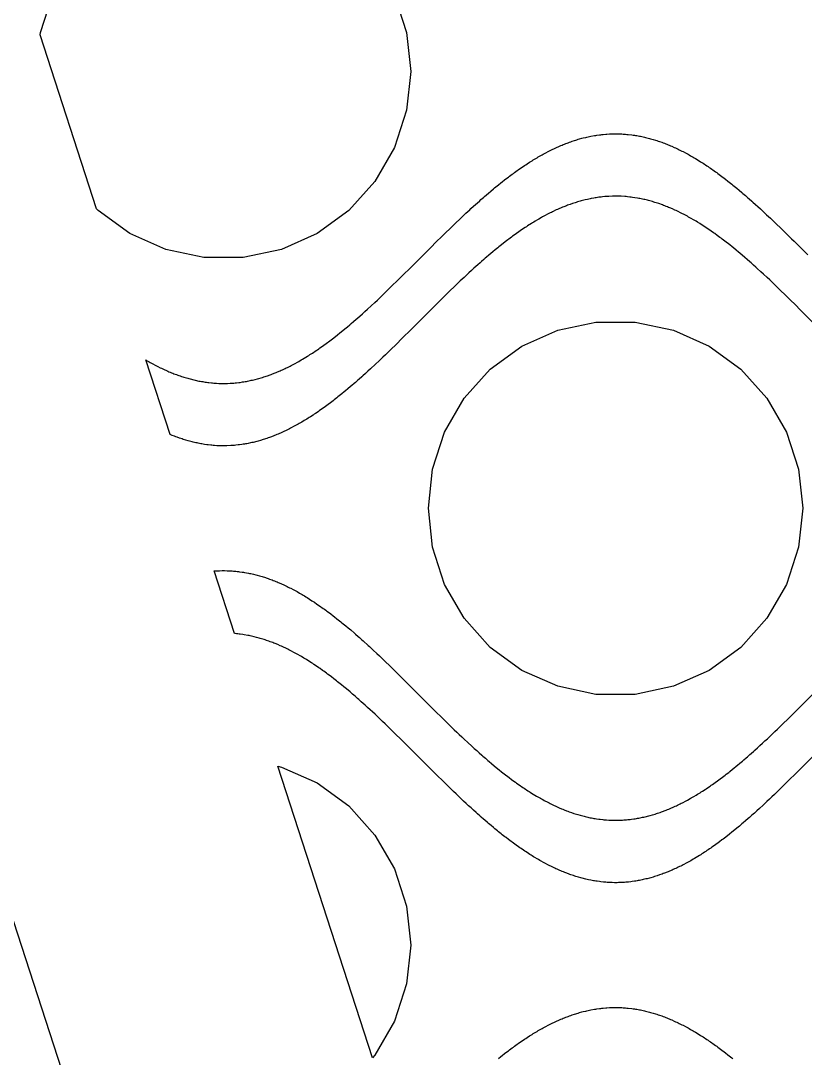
# Model space of a CAD drawing. Header units: metres. Extents: x 20 to 1108, y 20 to 485.
# Drawn here: x 540.09 to 571.53, y 322.62 to 364.18 of the extents above; entities that cross this region are included whole.
import ezdxf

# ---------------------------------------------------------------- set-up
doc = ezdxf.new("R2010")
doc.units = ezdxf.units.M

msp = doc.modelspace()

# ---------------------------------------------------------------- linework, layer by layer
for p, q in [((488.926, 484.652), (563.926, 253.826)), ((540.882, 363.711), (541.367, 365.202)), ((555.07, 365.202), (555.554, 363.711)), ((540.872, 363.613), (540.882, 363.711)), ((555.554, 363.711), (555.718, 362.152)), ((543.133, 356.652), (540.872, 363.613)), ((555.718, 362.152), (555.554, 360.594)), ((555.554, 360.594), (555.07, 359.102)), ((562.732, 359.511), (562.782, 359.523)), ((562.782, 359.523), (562.832, 359.533)), ((562.832, 359.533), (562.882, 359.543)), ((562.882, 359.543), (562.932, 359.555)), ((562.932, 359.555), (563.082, 359.581)), ((563.082, 359.581), (563.132, 359.589)), ((563.132, 359.589), (563.182, 359.598)), ((563.182, 359.598), (563.282, 359.611)), ((563.282, 359.611), (563.332, 359.617)), ((563.332, 359.617), (563.382, 359.622)), ((563.382, 359.622), (563.432, 359.628)), ((563.432, 359.628), (563.532, 359.638)), ((563.532, 359.638), (563.583, 359.641)), ((563.583, 359.641), (563.682, 359.647)), ((563.682, 359.647), (563.782, 359.651)), ((563.782, 359.651), (563.882, 359.652)), ((563.882, 359.652), (563.982, 359.652)), ((563.982, 359.652), (564.082, 359.651)), ((564.082, 359.651), (564.182, 359.647)), ((564.182, 359.647), (564.232, 359.644)), ((564.232, 359.644), (564.282, 359.64)), ((564.282, 359.64), (564.332, 359.637)), ((564.332, 359.637), (564.382, 359.631)), ((564.382, 359.631), (564.432, 359.627)), ((564.432, 359.627), (564.582, 359.61)), ((564.582, 359.61), (564.632, 359.603)), ((564.632, 359.603), (564.682, 359.596)), ((564.682, 359.596), (564.732, 359.587)), ((564.732, 359.587), (564.782, 359.579)), ((564.782, 359.579), (564.832, 359.57)), ((564.832, 359.57), (564.882, 359.562)), ((564.882, 359.562), (564.932, 359.552)), ((564.932, 359.552), (565.082, 359.52)), ((565.082, 359.52), (565.132, 359.508)), ((561.532, 359.091), (561.582, 359.112)), ((561.582, 359.112), (561.632, 359.136)), ((561.632, 359.136), (561.732, 359.179)), ((561.732, 359.179), (561.782, 359.199)), ((561.782, 359.199), (561.832, 359.221)), ((561.832, 359.221), (561.882, 359.24)), ((561.882, 359.24), (561.932, 359.261)), ((561.932, 359.261), (561.982, 359.279)), ((561.982, 359.279), (562.032, 359.297)), ((562.032, 359.297), (562.082, 359.317)), ((562.082, 359.317), (562.132, 359.334)), ((562.132, 359.334), (562.182, 359.352)), ((562.182, 359.352), (562.282, 359.385)), ((562.282, 359.385), (562.332, 359.401)), ((562.332, 359.401), (562.382, 359.415)), ((562.382, 359.415), (562.432, 359.431)), ((562.432, 359.431), (562.482, 359.445)), ((562.482, 359.445), (562.582, 359.473)), ((562.582, 359.473), (562.632, 359.486)), ((562.632, 359.486), (562.732, 359.511)), ((565.132, 359.508), (565.282, 359.47)), ((565.282, 359.47), (565.332, 359.456)), ((565.332, 359.456), (565.382, 359.443)), ((565.382, 359.443), (565.432, 359.428)), ((565.432, 359.428), (565.532, 359.397)), ((565.532, 359.397), (565.582, 359.38)), ((565.582, 359.38), (565.632, 359.364)), ((565.632, 359.364), (565.682, 359.348)), ((565.682, 359.348), (565.782, 359.313)), ((565.782, 359.313), (565.832, 359.293)), ((565.832, 359.293), (565.882, 359.275)), ((565.882, 359.275), (566.032, 359.216)), ((566.032, 359.216), (566.082, 359.194)), ((566.082, 359.194), (566.132, 359.174)), ((566.132, 359.174), (566.182, 359.152)), ((566.182, 359.152), (566.282, 359.108)), ((566.282, 359.108), (566.332, 359.084)), ((555.07, 359.102), (554.286, 357.744)), ((560.732, 358.666), (560.782, 358.696)), ((560.782, 358.696), (560.832, 358.726)), ((560.832, 358.726), (560.882, 358.754)), ((560.882, 358.754), (560.982, 358.811)), ((560.982, 358.811), (561.032, 358.837)), ((561.032, 358.837), (561.082, 358.865)), ((561.082, 358.865), (561.132, 358.892)), ((561.132, 358.892), (561.232, 358.944)), ((561.232, 358.944), (561.282, 358.97)), ((561.282, 358.97), (561.332, 358.994)), ((561.332, 358.994), (561.382, 359.02)), ((561.382, 359.02), (561.482, 359.067)), ((561.482, 359.067), (561.532, 359.091)), ((566.332, 359.084), (566.382, 359.062)), ((566.382, 359.062), (566.432, 359.037)), ((566.432, 359.037), (566.482, 359.014)), ((566.482, 359.014), (566.582, 358.963)), ((566.582, 358.963), (566.632, 358.939)), ((566.632, 358.939), (566.732, 358.886)), ((566.732, 358.886), (566.832, 358.831)), ((566.832, 358.831), (566.882, 358.805)), ((566.882, 358.805), (566.932, 358.776)), ((566.932, 358.776), (567.032, 358.719)), ((567.032, 358.719), (567.082, 358.69)), ((567.082, 358.69), (567.132, 358.659)), ((560.082, 358.246), (560.182, 358.315)), ((560.182, 358.315), (560.282, 358.383)), ((560.282, 358.383), (560.332, 358.415)), ((560.332, 358.415), (560.382, 358.448)), ((560.382, 358.448), (560.482, 358.513)), ((560.482, 358.513), (560.582, 358.575)), ((560.582, 358.575), (560.632, 358.607)), ((560.632, 358.607), (560.682, 358.637)), ((560.682, 358.637), (560.732, 358.666)), ((567.132, 358.659), (567.282, 358.569)), ((567.282, 358.569), (567.332, 358.536)), ((567.332, 358.536), (567.382, 358.505)), ((567.382, 358.505), (567.432, 358.474)), ((567.432, 358.474), (567.582, 358.374)), ((567.582, 358.374), (567.632, 358.342)), ((567.632, 358.342), (567.682, 358.308)), ((567.682, 358.308), (567.732, 358.273)), ((559.532, 357.843), (559.632, 357.919)), ((559.632, 357.919), (559.682, 357.956)), ((559.682, 357.956), (559.782, 358.031)), ((559.782, 358.031), (559.832, 358.068)), ((559.832, 358.068), (559.882, 358.105)), ((559.882, 358.105), (559.932, 358.141)), ((559.932, 358.141), (560.082, 358.246)), ((567.732, 358.273), (567.782, 358.238)), ((567.782, 358.238), (567.832, 358.203)), ((567.832, 358.203), (567.882, 358.167)), ((567.882, 358.167), (567.932, 358.131)), ((567.932, 358.131), (567.982, 358.096)), ((567.982, 358.096), (568.032, 358.06)), ((568.032, 358.06), (568.082, 358.023)), ((568.082, 358.023), (568.182, 357.948)), ((568.182, 357.948), (568.282, 357.872)), ((568.282, 357.872), (568.332, 357.833)), ((554.286, 357.744), (553.237, 356.578)), ((558.932, 357.359), (559.032, 357.443)), ((559.032, 357.443), (559.082, 357.484)), ((559.082, 357.484), (559.182, 357.566)), ((559.182, 357.566), (559.232, 357.607)), ((559.232, 357.607), (559.332, 357.687)), ((559.332, 357.687), (559.382, 357.726)), ((559.382, 357.726), (559.482, 357.805)), ((559.482, 357.805), (559.532, 357.843)), ((568.332, 357.833), (568.432, 357.756)), ((568.432, 357.756), (568.532, 357.678)), ((568.532, 357.678), (568.582, 357.638)), ((568.582, 357.638), (568.632, 357.597)), ((568.632, 357.597), (568.732, 357.516)), ((568.732, 357.516), (568.782, 357.475)), ((568.782, 357.475), (568.882, 357.392)), ((558.532, 357.015), (558.632, 357.102)), ((558.632, 357.102), (558.682, 357.146)), ((558.682, 357.146), (558.832, 357.275)), ((558.832, 357.275), (558.932, 357.359)), ((562.804, 357.027), (562.705, 357.004)), ((562.855, 357.038), (562.804, 357.027)), ((562.905, 357.049), (562.855, 357.038)), ((562.955, 357.059), (562.905, 357.049)), ((563.054, 357.076), (562.955, 357.059)), ((563.105, 357.085), (563.054, 357.076)), ((563.155, 357.094), (563.105, 357.085)), ((563.254, 357.108), (563.155, 357.094)), ((563.304, 357.113), (563.254, 357.108)), ((563.355, 357.119), (563.304, 357.113)), ((563.405, 357.125), (563.355, 357.119)), ((563.504, 357.135), (563.405, 357.125)), ((563.554, 357.139), (563.504, 357.135)), ((563.605, 357.143), (563.554, 357.139)), ((563.655, 357.146), (563.605, 357.143)), ((563.804, 357.152), (563.655, 357.146)), ((563.855, 357.152), (563.804, 357.152)), ((563.955, 357.152), (563.855, 357.152)), ((564.105, 357.15), (563.955, 357.152)), ((564.155, 357.148), (564.105, 357.15)), ((564.304, 357.139), (564.155, 357.148)), ((564.355, 357.135), (564.304, 357.139)), ((564.405, 357.129), (564.355, 357.135)), ((564.504, 357.119), (564.405, 357.129)), ((564.554, 357.113), (564.504, 357.119)), ((564.605, 357.107), (564.554, 357.113)), ((564.705, 357.093), (564.605, 357.107)), ((564.804, 357.075), (564.705, 357.093)), ((564.855, 357.067), (564.804, 357.075)), ((564.905, 357.058), (564.855, 357.067)), ((565.054, 357.026), (564.905, 357.058)), ((568.882, 357.392), (568.982, 357.307)), ((568.982, 357.307), (569.032, 357.265)), ((569.032, 357.265), (569.132, 357.179)), ((569.132, 357.179), (569.232, 357.092)), ((569.232, 357.092), (569.282, 357.049)), ((569.282, 357.049), (569.382, 356.959)), ((543.2, 356.578), (543.133, 356.652)), ((558.082, 356.609), (558.132, 356.654)), ((558.132, 356.654), (558.332, 356.836)), ((558.332, 356.836), (558.382, 356.88)), ((558.382, 356.88), (558.482, 356.971)), ((558.482, 356.971), (558.532, 357.015)), ((561.605, 356.623), (561.554, 356.601)), ((561.655, 356.646), (561.605, 356.623)), ((561.754, 356.689), (561.655, 356.646)), ((561.804, 356.709), (561.754, 356.689)), ((561.855, 356.73), (561.804, 356.709)), ((561.955, 356.769), (561.855, 356.73)), ((562.004, 356.787), (561.955, 356.769)), ((562.054, 356.807), (562.004, 356.787)), ((562.105, 356.824), (562.054, 356.807)), ((562.205, 356.86), (562.105, 356.824)), ((562.254, 356.875), (562.205, 356.86)), ((562.304, 356.892), (562.254, 356.875)), ((562.355, 356.907), (562.304, 356.892)), ((562.405, 356.922), (562.355, 356.907)), ((562.455, 356.938), (562.405, 356.922)), ((562.504, 356.951), (562.455, 356.938)), ((562.554, 356.966), (562.504, 356.951)), ((562.605, 356.979), (562.554, 356.966)), ((562.705, 357.004), (562.605, 356.979)), ((565.105, 357.015), (565.054, 357.026)), ((565.205, 356.989), (565.105, 357.015)), ((565.254, 356.978), (565.205, 356.989)), ((565.304, 356.963), (565.254, 356.978)), ((565.354, 356.949), (565.304, 356.963)), ((565.405, 356.936), (565.354, 356.949)), ((565.455, 356.92), (565.405, 356.936)), ((565.504, 356.905), (565.455, 356.92)), ((565.554, 356.89), (565.504, 356.905)), ((565.605, 356.873), (565.554, 356.89)), ((565.655, 356.857), (565.605, 356.873)), ((565.804, 356.804), (565.655, 356.857)), ((565.855, 356.785), (565.804, 356.804)), ((565.905, 356.767), (565.855, 356.785)), ((565.955, 356.746), (565.905, 356.767)), ((566.004, 356.727), (565.955, 356.746)), ((566.054, 356.706), (566.004, 356.727)), ((566.105, 356.686), (566.054, 356.706)), ((566.205, 356.643), (566.105, 356.686)), ((566.304, 356.598), (566.205, 356.643)), ((569.382, 356.959), (569.432, 356.915)), ((569.432, 356.915), (569.532, 356.825)), ((569.532, 356.825), (569.632, 356.736)), ((569.632, 356.736), (569.732, 356.645)), ((569.732, 356.645), (569.832, 356.552)), ((544.468, 355.657), (543.2, 356.578)), ((553.237, 356.578), (551.968, 355.657)), ((557.532, 356.092), (557.682, 356.235)), ((557.682, 356.235), (557.782, 356.329)), ((557.782, 356.329), (557.932, 356.47)), ((557.932, 356.47), (558.082, 356.609)), ((560.804, 356.209), (560.705, 356.151)), ((560.855, 356.238), (560.804, 356.209)), ((560.955, 356.295), (560.855, 356.238)), ((561.004, 356.322), (560.955, 356.295)), ((561.054, 356.351), (561.004, 356.322)), ((561.105, 356.377), (561.054, 356.351)), ((561.205, 356.43), (561.105, 356.377)), ((561.304, 356.481), (561.205, 356.43)), ((561.355, 356.505), (561.304, 356.481)), ((561.405, 356.53), (561.355, 356.505)), ((561.554, 356.601), (561.405, 356.53)), ((566.355, 356.574), (566.304, 356.598)), ((566.405, 356.551), (566.355, 356.574)), ((566.554, 356.478), (566.405, 356.551)), ((566.604, 356.452), (566.554, 356.478)), ((566.655, 356.427), (566.604, 356.452)), ((566.705, 356.401), (566.655, 356.427)), ((566.754, 356.373), (566.705, 356.401)), ((566.804, 356.347), (566.754, 356.373)), ((566.855, 356.319), (566.804, 356.347)), ((566.905, 356.291), (566.855, 356.319)), ((566.955, 356.264), (566.905, 356.291)), ((567.054, 356.205), (566.955, 356.264)), ((567.105, 356.176), (567.054, 356.205)), ((569.832, 356.552), (569.982, 356.412)), ((569.982, 356.412), (570.132, 356.272)), ((570.132, 356.272), (570.232, 356.177)), ((557.132, 355.704), (557.282, 355.851)), ((557.282, 355.851), (557.432, 355.995)), ((557.432, 355.995), (557.532, 356.092)), ((560.205, 355.83), (560.105, 355.762)), ((560.304, 355.898), (560.205, 355.83)), ((560.355, 355.931), (560.304, 355.898)), ((560.405, 355.962), (560.355, 355.931)), ((560.554, 356.059), (560.405, 355.962)), ((560.605, 356.089), (560.554, 356.059)), ((560.655, 356.119), (560.605, 356.089)), ((560.705, 356.151), (560.655, 356.119)), ((567.155, 356.147), (567.105, 356.176)), ((567.205, 356.115), (567.155, 356.147)), ((567.304, 356.055), (567.205, 356.115)), ((567.355, 356.023), (567.304, 356.055)), ((567.504, 355.926), (567.355, 356.023)), ((567.605, 355.86), (567.504, 355.926)), ((567.705, 355.791), (567.605, 355.86)), ((567.754, 355.758), (567.705, 355.791)), ((570.232, 356.177), (570.382, 356.032)), ((570.382, 356.032), (570.532, 355.888)), ((570.532, 355.888), (570.832, 355.596)), ((545.901, 355.02), (544.468, 355.657)), ((551.968, 355.657), (550.536, 355.02)), ((556.732, 355.311), (556.982, 355.558)), ((556.982, 355.558), (557.132, 355.704)), ((559.605, 355.399), (559.504, 355.321)), ((559.655, 355.437), (559.605, 355.399)), ((559.754, 355.511), (559.655, 355.437)), ((559.804, 355.547), (559.754, 355.511)), ((559.905, 355.62), (559.804, 355.547)), ((559.955, 355.656), (559.905, 355.62)), ((560.054, 355.727), (559.955, 355.656)), ((560.105, 355.762), (560.054, 355.727)), ((567.854, 355.688), (567.754, 355.758)), ((567.905, 355.652), (567.854, 355.688)), ((568.004, 355.579), (567.905, 355.652)), ((568.054, 355.542), (568.004, 355.579)), ((568.105, 355.505), (568.054, 355.542)), ((568.155, 355.469), (568.105, 355.505)), ((568.205, 355.432), (568.155, 355.469)), ((568.254, 355.394), (568.205, 355.432)), ((568.304, 355.355), (568.254, 355.394)), ((570.832, 355.596), (570.982, 355.447)), ((570.982, 355.447), (571.082, 355.349)), ((547.434, 354.694), (545.901, 355.02)), ((550.536, 355.02), (549.002, 354.694)), ((555.682, 354.263), (556.532, 355.111)), ((556.532, 355.111), (556.732, 355.311)), ((559.105, 355.002), (559.004, 354.919)), ((559.205, 355.083), (559.105, 355.002)), ((559.254, 355.124), (559.205, 355.083)), ((559.355, 355.204), (559.254, 355.124)), ((559.504, 355.321), (559.355, 355.204)), ((568.355, 355.317), (568.304, 355.355)), ((568.455, 355.238), (568.355, 355.317)), ((568.504, 355.198), (568.455, 355.238)), ((568.605, 355.118), (568.504, 355.198)), ((568.655, 355.078), (568.605, 355.118)), ((568.754, 354.996), (568.655, 355.078)), ((568.855, 354.914), (568.754, 354.996)), ((571.082, 355.349), (571.232, 355.199)), ((571.232, 355.199), (571.632, 354.801)), ((549.002, 354.694), (547.434, 354.694)), ((558.554, 354.534), (558.504, 354.49)), ((558.655, 354.621), (558.554, 354.534)), ((558.705, 354.664), (558.655, 354.621)), ((558.754, 354.708), (558.705, 354.664)), ((558.855, 354.793), (558.754, 354.708)), ((559.004, 354.919), (558.855, 354.793)), ((568.905, 354.872), (568.855, 354.914)), ((569.104, 354.702), (568.905, 354.872)), ((569.205, 354.615), (569.104, 354.702)), ((569.304, 354.528), (569.205, 354.615)), ((555.432, 354.014), (555.682, 354.263)), ((558.155, 354.176), (558.054, 354.083)), ((558.254, 354.267), (558.155, 354.176)), ((558.405, 354.402), (558.254, 354.267)), ((558.504, 354.49), (558.405, 354.402)), ((569.355, 354.485), (569.304, 354.528)), ((569.455, 354.396), (569.355, 354.485)), ((569.554, 354.306), (569.455, 354.396)), ((569.605, 354.261), (569.554, 354.306)), ((569.754, 354.123), (569.605, 354.261)), ((569.855, 354.03), (569.754, 354.123)), ((554.982, 353.57), (555.182, 353.767)), ((555.182, 353.767), (555.432, 354.014)), ((557.705, 353.756), (557.554, 353.613)), ((557.855, 353.898), (557.705, 353.756)), ((558.054, 354.083), (557.855, 353.898)), ((570.004, 353.892), (569.855, 354.03)), ((570.105, 353.797), (570.004, 353.892)), ((570.405, 353.511), (570.105, 353.797)), ((554.682, 353.28), (554.982, 353.57)), ((557.304, 353.372), (557.155, 353.227)), ((557.455, 353.518), (557.304, 353.372)), ((557.554, 353.613), (557.455, 353.518)), ((570.554, 353.365), (570.405, 353.511)), ((570.705, 353.22), (570.554, 353.365)), ((554.132, 352.761), (554.282, 352.901)), ((554.282, 352.901), (554.382, 352.994)), ((554.382, 352.994), (554.482, 353.088)), ((554.482, 353.088), (554.582, 353.185)), ((554.582, 353.185), (554.682, 353.28)), ((556.855, 352.932), (556.754, 352.832)), ((557.004, 353.079), (556.855, 352.932)), ((557.155, 353.227), (557.004, 353.079)), ((570.955, 352.975), (570.705, 353.22)), ((571.105, 352.826), (570.955, 352.975)), ((553.782, 352.442), (553.882, 352.531)), ((553.882, 352.531), (553.982, 352.622)), ((553.982, 352.622), (554.132, 352.761)), ((556.455, 352.534), (555.705, 351.785)), ((556.754, 352.832), (556.455, 352.534)), ((571.355, 352.577), (571.105, 352.826)), ((572.155, 351.778), (571.355, 352.577)), ((553.282, 352.004), (553.332, 352.047)), ((553.332, 352.047), (553.432, 352.134)), ((553.432, 352.134), (553.532, 352.221)), ((553.532, 352.221), (553.583, 352.264)), ((553.583, 352.264), (553.782, 352.442)), ((561.609, 351.785), (563.142, 352.111)), ((563.142, 352.111), (564.71, 352.111)), ((564.71, 352.111), (566.244, 351.785)), ((552.782, 351.595), (552.882, 351.675)), ((552.882, 351.675), (552.932, 351.714)), ((552.932, 351.714), (553.082, 351.837)), ((553.082, 351.837), (553.182, 351.92)), ((553.182, 351.92), (553.282, 352.004)), ((555.705, 351.785), (555.405, 351.486)), ((560.176, 351.148), (561.609, 351.785)), ((566.244, 351.785), (567.676, 351.148)), ((552.232, 351.179), (552.333, 351.251)), ((552.333, 351.251), (552.482, 351.362)), ((552.482, 351.362), (552.532, 351.401)), ((552.532, 351.401), (552.632, 351.478)), ((552.632, 351.478), (552.782, 351.595)), ((555.405, 351.486), (555.105, 351.191)), ((551.632, 350.774), (551.682, 350.806)), ((551.682, 350.806), (551.732, 350.837)), ((551.732, 350.837), (551.782, 350.869)), ((551.782, 350.869), (551.832, 350.902)), ((551.832, 350.902), (551.882, 350.936)), ((551.882, 350.936), (551.932, 350.97)), ((551.932, 350.97), (551.982, 351.003)), ((551.982, 351.003), (552.032, 351.037)), ((552.032, 351.037), (552.082, 351.072)), ((552.082, 351.072), (552.182, 351.144)), ((552.182, 351.144), (552.232, 351.179)), ((554.705, 350.802), (554.605, 350.705)), ((554.855, 350.946), (554.705, 350.802)), ((554.955, 351.044), (554.855, 350.946)), ((555.105, 351.191), (554.955, 351.044)), ((558.908, 350.227), (560.176, 351.148)), ((567.676, 351.148), (568.945, 350.227)), ((546.073, 347.606), (545.103, 350.593)), ((545.103, 350.593), (545.132, 350.575)), ((545.132, 350.575), (545.182, 350.546)), ((545.182, 350.546), (545.232, 350.519)), ((545.232, 350.519), (545.282, 350.49)), ((545.282, 350.49), (545.333, 350.462)), ((545.333, 350.462), (545.532, 350.357)), ((550.932, 350.371), (551.032, 350.424)), ((551.032, 350.424), (551.083, 350.45)), ((551.083, 350.45), (551.182, 350.505)), ((551.182, 350.505), (551.232, 350.533)), ((551.232, 350.533), (551.332, 350.592)), ((551.332, 350.592), (551.382, 350.62)), ((551.382, 350.62), (551.582, 350.741)), ((551.582, 350.741), (551.632, 350.774)), ((554.304, 350.421), (554.105, 350.236)), ((554.455, 350.563), (554.304, 350.421)), ((554.605, 350.705), (554.455, 350.563)), ((545.532, 350.357), (545.583, 350.331)), ((545.583, 350.331), (545.682, 350.282)), ((545.682, 350.282), (545.732, 350.259)), ((545.732, 350.259), (545.782, 350.235)), ((545.782, 350.235), (545.833, 350.211)), ((545.833, 350.211), (545.932, 350.166)), ((545.932, 350.166), (545.982, 350.145)), ((545.982, 350.145), (546.032, 350.122)), ((546.032, 350.122), (546.083, 350.103)), ((546.083, 350.103), (546.132, 350.081)), ((546.132, 350.081), (546.182, 350.062)), ((546.182, 350.062), (546.232, 350.041)), ((546.232, 350.041), (546.282, 350.023)), ((546.282, 350.023), (546.333, 350.004)), ((546.333, 350.004), (546.382, 349.986)), ((546.382, 349.986), (546.432, 349.969)), ((546.432, 349.969), (546.482, 349.95)), ((549.982, 349.96), (550.082, 349.995)), ((550.082, 349.995), (550.132, 350.015)), ((550.132, 350.015), (550.182, 350.033)), ((550.182, 350.033), (550.282, 350.072)), ((550.282, 350.072), (550.332, 350.093)), ((550.332, 350.093), (550.382, 350.113)), ((550.382, 350.113), (550.482, 350.156)), ((550.482, 350.156), (550.532, 350.179)), ((550.532, 350.179), (550.582, 350.2)), ((550.582, 350.2), (550.632, 350.224)), ((550.632, 350.224), (550.682, 350.247)), ((550.682, 350.247), (550.732, 350.272)), ((550.732, 350.272), (550.782, 350.295)), ((550.782, 350.295), (550.832, 350.32)), ((550.832, 350.32), (550.882, 350.346)), ((550.882, 350.346), (550.932, 350.371)), ((553.804, 349.961), (553.754, 349.916)), ((553.905, 350.053), (553.804, 349.961)), ((554.004, 350.144), (553.905, 350.053)), ((554.105, 350.236), (554.004, 350.144)), ((557.859, 349.061), (558.908, 350.227)), ((568.945, 350.227), (569.994, 349.061)), ((546.482, 349.95), (546.532, 349.935)), ((546.532, 349.935), (546.583, 349.917)), ((546.583, 349.917), (546.632, 349.902)), ((546.632, 349.902), (546.732, 349.871)), ((546.732, 349.871), (546.782, 349.858)), ((546.782, 349.858), (546.833, 349.844)), ((546.833, 349.844), (546.882, 349.83)), ((546.882, 349.83), (547.032, 349.792)), ((547.032, 349.792), (547.083, 349.781)), ((547.083, 349.781), (547.232, 349.749)), ((547.232, 349.749), (547.282, 349.739)), ((547.282, 349.739), (547.333, 349.731)), ((547.333, 349.731), (547.382, 349.723)), ((547.382, 349.723), (547.432, 349.714)), ((547.432, 349.714), (547.482, 349.706)), ((547.482, 349.706), (547.532, 349.699)), ((547.532, 349.699), (547.583, 349.693)), ((547.583, 349.693), (547.632, 349.687)), ((547.632, 349.687), (547.732, 349.677)), ((547.732, 349.677), (547.782, 349.671)), ((547.782, 349.671), (547.833, 349.667)), ((547.833, 349.667), (547.882, 349.663)), ((547.882, 349.663), (547.932, 349.66)), ((547.932, 349.66), (548.032, 349.656)), ((548.032, 349.656), (548.083, 349.654)), ((548.083, 349.654), (548.182, 349.652)), ((548.182, 349.652), (548.282, 349.652)), ((548.282, 349.652), (548.332, 349.653)), ((548.332, 349.653), (548.382, 349.655)), ((548.382, 349.655), (548.482, 349.659)), ((548.482, 349.659), (548.532, 349.662)), ((548.532, 349.662), (548.583, 349.665)), ((548.583, 349.665), (548.632, 349.669)), ((548.632, 349.669), (548.682, 349.675)), ((548.682, 349.675), (548.732, 349.679)), ((548.732, 349.679), (548.832, 349.691)), ((548.832, 349.691), (548.882, 349.696)), ((548.882, 349.696), (548.982, 349.71)), ((548.982, 349.71), (549.032, 349.719)), ((549.032, 349.719), (549.082, 349.727)), ((549.082, 349.727), (549.132, 349.736)), ((549.132, 349.736), (549.182, 349.745)), ((549.182, 349.745), (549.232, 349.754)), ((549.232, 349.754), (549.282, 349.766)), ((549.282, 349.766), (549.332, 349.777)), ((549.332, 349.777), (549.382, 349.787)), ((549.382, 349.787), (549.432, 349.8)), ((549.432, 349.8), (549.482, 349.812)), ((549.482, 349.812), (549.582, 349.837)), ((549.582, 349.837), (549.632, 349.852)), ((549.632, 349.852), (549.732, 349.879)), ((549.732, 349.879), (549.782, 349.896)), ((549.782, 349.896), (549.833, 349.91)), ((549.833, 349.91), (549.982, 349.96)), ((553.355, 349.567), (553.304, 349.525)), ((553.455, 349.652), (553.355, 349.567)), ((553.504, 349.696), (553.455, 349.652)), ((553.605, 349.783), (553.504, 349.696)), ((553.655, 349.827), (553.605, 349.783)), ((553.754, 349.916), (553.655, 349.827)), ((552.905, 349.193), (552.804, 349.112)), ((552.955, 349.233), (552.905, 349.193)), ((553.054, 349.315), (552.955, 349.233)), ((553.105, 349.357), (553.054, 349.315)), ((553.205, 349.44), (553.105, 349.357)), ((553.304, 349.525), (553.205, 349.44)), ((552.304, 348.732), (552.205, 348.659)), ((552.355, 348.769), (552.304, 348.732)), ((552.405, 348.806), (552.355, 348.769)), ((552.504, 348.879), (552.405, 348.806)), ((552.605, 348.956), (552.504, 348.879)), ((552.655, 348.994), (552.605, 348.956)), ((552.754, 349.072), (552.655, 348.994)), ((552.804, 349.112), (552.754, 349.072)), ((557.075, 347.702), (557.859, 349.061)), ((569.994, 349.061), (570.778, 347.702)), ((551.705, 348.319), (551.655, 348.287)), ((551.804, 348.385), (551.705, 348.319)), ((551.855, 348.417), (551.804, 348.385)), ((551.905, 348.45), (551.855, 348.417)), ((552.004, 348.519), (551.905, 348.45)), ((552.054, 348.554), (552.004, 348.519)), ((552.105, 348.588), (552.054, 348.554)), ((552.205, 348.659), (552.105, 348.588)), ((551.054, 347.936), (550.905, 347.857)), ((551.105, 347.962), (551.054, 347.936)), ((551.205, 348.019), (551.105, 347.962)), ((551.254, 348.046), (551.205, 348.019)), ((551.304, 348.075), (551.254, 348.046)), ((551.355, 348.105), (551.304, 348.075)), ((551.455, 348.163), (551.355, 348.105)), ((551.504, 348.194), (551.455, 348.163)), ((551.554, 348.225), (551.504, 348.194)), ((551.605, 348.256), (551.554, 348.225)), ((551.655, 348.287), (551.605, 348.256)), ((546.105, 347.593), (546.073, 347.606)), ((546.155, 347.572), (546.105, 347.593)), ((546.254, 347.533), (546.155, 347.572)), ((546.304, 347.515), (546.254, 347.533)), ((546.355, 347.495), (546.304, 347.515)), ((546.455, 347.46), (546.355, 347.495)), ((550.004, 347.469), (549.955, 347.45)), ((550.054, 347.486), (550.004, 347.469)), ((550.105, 347.504), (550.054, 347.486)), ((550.205, 347.541), (550.105, 347.504)), ((550.254, 347.562), (550.205, 347.541)), ((550.304, 347.581), (550.254, 347.562)), ((550.355, 347.603), (550.304, 347.581)), ((550.405, 347.622), (550.355, 347.603)), ((550.455, 347.645), (550.405, 347.622)), ((550.504, 347.666), (550.455, 347.645)), ((550.554, 347.689), (550.504, 347.666)), ((550.605, 347.711), (550.554, 347.689)), ((550.655, 347.735), (550.605, 347.711)), ((550.705, 347.759), (550.655, 347.735)), ((550.754, 347.782), (550.705, 347.759)), ((550.804, 347.807), (550.754, 347.782)), ((550.855, 347.831), (550.804, 347.807)), ((550.905, 347.857), (550.855, 347.831)), ((556.59, 346.211), (557.075, 347.702)), ((570.778, 347.702), (571.262, 346.211)), ((546.554, 347.427), (546.455, 347.46)), ((546.605, 347.41), (546.554, 347.427)), ((546.655, 347.396), (546.605, 347.41)), ((546.705, 347.379), (546.655, 347.396)), ((546.804, 347.352), (546.705, 347.379)), ((546.855, 347.337), (546.804, 347.352)), ((546.955, 347.312), (546.855, 347.337)), ((547.004, 347.3), (546.955, 347.312)), ((547.054, 347.287), (547.004, 347.3)), ((547.105, 347.277), (547.054, 347.287)), ((547.155, 347.266), (547.105, 347.277)), ((547.205, 347.254), (547.155, 347.266)), ((547.254, 347.245), (547.205, 347.254)), ((547.304, 347.236), (547.254, 347.245)), ((547.355, 347.227), (547.304, 347.236)), ((547.405, 347.219), (547.355, 347.227)), ((547.455, 347.21), (547.405, 347.219)), ((547.554, 347.196), (547.455, 347.21)), ((547.605, 347.191), (547.554, 347.196)), ((547.705, 347.179), (547.605, 347.191)), ((547.754, 347.175), (547.705, 347.179)), ((547.804, 347.169), (547.754, 347.175)), ((547.855, 347.165), (547.804, 347.169)), ((547.955, 347.159), (547.855, 347.165)), ((548.054, 347.155), (547.955, 347.159)), ((548.105, 347.153), (548.054, 347.155)), ((548.155, 347.152), (548.105, 347.153)), ((548.254, 347.152), (548.155, 347.152)), ((548.355, 347.154), (548.254, 347.152)), ((548.504, 347.16), (548.355, 347.154)), ((548.554, 347.163), (548.504, 347.16)), ((548.605, 347.167), (548.554, 347.163)), ((548.655, 347.171), (548.605, 347.167)), ((548.705, 347.177), (548.655, 347.171)), ((548.804, 347.187), (548.705, 347.177)), ((548.855, 347.193), (548.804, 347.187)), ((548.955, 347.206), (548.855, 347.193)), ((549.004, 347.214), (548.955, 347.206)), ((549.054, 347.223), (549.004, 347.214)), ((549.105, 347.231), (549.054, 347.223)), ((549.155, 347.239), (549.105, 347.231)), ((549.205, 347.249), (549.155, 347.239)), ((549.304, 347.271), (549.205, 347.249)), ((549.355, 347.281), (549.304, 347.271)), ((549.405, 347.292), (549.355, 347.281)), ((549.554, 347.33), (549.405, 347.292)), ((549.605, 347.344), (549.554, 347.33)), ((549.705, 347.371), (549.605, 347.344)), ((549.804, 347.402), (549.705, 347.371)), ((549.855, 347.417), (549.804, 347.402)), ((549.905, 347.435), (549.855, 347.417)), ((549.955, 347.45), (549.905, 347.435)), ((556.426, 344.652), (556.59, 346.211)), ((571.262, 346.211), (571.426, 344.652)), ((556.59, 343.094), (556.426, 344.652)), ((571.426, 344.652), (571.262, 343.094)), ((557.075, 341.603), (556.59, 343.094)), ((571.262, 343.094), (570.778, 341.603)), ((547.849, 342.139), (547.863, 342.14)), ((548.664, 339.633), (547.849, 342.139)), ((547.863, 342.14), (547.913, 342.144)), ((547.913, 342.144), (547.962, 342.147)), ((547.962, 342.147), (548.063, 342.151)), ((548.063, 342.151), (548.163, 342.152)), ((548.163, 342.152), (548.262, 342.152)), ((548.262, 342.152), (548.363, 342.151)), ((548.363, 342.151), (548.462, 342.147)), ((548.462, 342.147), (548.512, 342.144)), ((548.512, 342.144), (548.563, 342.141)), ((548.563, 342.141), (548.613, 342.138)), ((548.613, 342.138), (548.712, 342.128)), ((548.712, 342.128), (548.762, 342.122)), ((548.762, 342.122), (548.813, 342.117)), ((548.813, 342.117), (548.863, 342.111)), ((548.863, 342.111), (548.962, 342.098)), ((548.962, 342.098), (549.012, 342.089)), ((549.012, 342.089), (549.063, 342.081)), ((549.063, 342.081), (549.212, 342.055)), ((549.212, 342.055), (549.262, 342.043)), ((549.262, 342.043), (549.313, 342.033)), ((549.313, 342.033), (549.363, 342.023)), ((549.363, 342.023), (549.413, 342.011)), ((549.413, 342.011), (549.512, 341.986)), ((549.512, 341.986), (549.563, 341.973)), ((549.563, 341.973), (549.663, 341.945)), ((549.663, 341.945), (549.712, 341.931)), ((549.712, 341.931), (549.762, 341.915)), ((549.762, 341.915), (549.813, 341.901)), ((549.813, 341.901), (549.863, 341.885)), ((549.863, 341.885), (549.962, 341.852)), ((549.962, 341.852), (550.012, 341.834)), ((550.012, 341.834), (550.063, 341.817)), ((550.063, 341.817), (550.113, 341.797)), ((550.113, 341.797), (550.163, 341.779)), ((550.163, 341.779), (550.212, 341.761)), ((550.212, 341.761), (550.262, 341.74)), ((550.262, 341.74), (550.313, 341.721)), ((550.313, 341.721), (550.363, 341.699)), ((550.363, 341.699), (550.413, 341.679)), ((550.413, 341.679), (550.512, 341.636)), ((550.512, 341.636), (550.563, 341.612)), ((550.563, 341.612), (550.613, 341.591)), ((550.613, 341.591), (550.663, 341.567)), ((550.663, 341.567), (550.762, 341.52)), ((550.762, 341.52), (550.813, 341.494)), ((550.813, 341.494), (550.863, 341.47)), ((550.863, 341.47), (550.913, 341.444)), ((550.913, 341.444), (551.012, 341.392)), ((551.012, 341.392), (551.063, 341.365)), ((551.063, 341.365), (551.113, 341.337)), ((551.113, 341.337), (551.163, 341.311)), ((551.163, 341.311), (551.262, 341.254)), ((551.262, 341.254), (551.313, 341.226)), ((557.859, 340.244), (557.075, 341.603)), ((570.778, 341.603), (569.994, 340.244)), ((551.313, 341.226), (551.363, 341.196)), ((551.363, 341.196), (551.413, 341.166)), ((551.413, 341.166), (551.462, 341.137)), ((551.462, 341.137), (551.512, 341.107)), ((551.512, 341.107), (551.563, 341.075)), ((551.563, 341.075), (551.663, 341.013)), ((551.663, 341.013), (551.762, 340.948)), ((551.762, 340.948), (551.813, 340.915)), ((551.813, 340.915), (551.863, 340.883)), ((551.863, 340.883), (551.962, 340.815)), ((551.962, 340.815), (552.063, 340.746)), ((552.063, 340.746), (552.212, 340.641)), ((552.212, 340.641), (552.262, 340.605)), ((552.262, 340.605), (552.313, 340.568)), ((552.313, 340.568), (552.363, 340.531)), ((552.363, 340.531), (552.462, 340.456)), ((552.462, 340.456), (552.512, 340.419)), ((552.512, 340.419), (552.613, 340.343)), ((552.613, 340.343), (552.663, 340.305)), ((552.663, 340.305), (552.762, 340.226)), ((552.762, 340.226), (552.813, 340.187)), ((552.813, 340.187), (552.913, 340.107)), ((552.913, 340.107), (552.962, 340.066)), ((552.962, 340.066), (553.063, 339.984)), ((558.908, 339.078), (557.859, 340.244)), ((569.994, 340.244), (568.945, 339.078)), ((548.69, 339.63), (548.664, 339.633)), ((548.74, 339.625), (548.69, 339.63)), ((548.79, 339.619), (548.74, 339.625)), ((548.84, 339.613), (548.79, 339.619)), ((548.89, 339.608), (548.84, 339.613)), ((548.99, 339.594), (548.89, 339.608)), ((549.041, 339.585), (548.99, 339.594)), ((549.19, 339.559), (549.041, 339.585)), ((553.063, 339.984), (553.113, 339.943)), ((553.113, 339.943), (553.212, 339.859)), ((553.212, 339.859), (553.313, 339.775)), ((553.313, 339.775), (553.462, 339.646)), ((553.462, 339.646), (553.512, 339.602)), ((553.512, 339.602), (553.613, 339.515)), ((549.24, 339.549), (549.19, 339.559)), ((549.291, 339.538), (549.24, 339.549)), ((549.34, 339.527), (549.291, 339.538)), ((549.44, 339.504), (549.34, 339.527)), ((549.54, 339.479), (549.44, 339.504)), ((549.59, 339.466), (549.54, 339.479)), ((549.64, 339.451), (549.59, 339.466)), ((549.69, 339.438), (549.64, 339.451)), ((549.74, 339.422), (549.69, 339.438)), ((549.79, 339.407), (549.74, 339.422)), ((549.84, 339.392), (549.79, 339.407)), ((549.89, 339.375), (549.84, 339.392)), ((549.94, 339.36), (549.89, 339.375)), ((550.04, 339.324), (549.94, 339.36)), ((550.09, 339.307), (550.04, 339.324)), ((550.14, 339.287), (550.09, 339.307)), ((550.19, 339.269), (550.14, 339.287)), ((550.24, 339.249), (550.19, 339.269)), ((550.291, 339.23), (550.24, 339.249)), ((550.39, 339.189), (550.291, 339.23)), ((550.49, 339.146), (550.39, 339.189)), ((553.613, 339.515), (553.663, 339.471)), ((553.663, 339.471), (553.762, 339.38)), ((553.762, 339.38), (553.813, 339.336)), ((553.813, 339.336), (554.012, 339.154)), ((550.541, 339.123), (550.49, 339.146)), ((550.59, 339.101), (550.541, 339.123)), ((550.74, 339.03), (550.59, 339.101)), ((550.79, 339.005), (550.74, 339.03)), ((550.84, 338.981), (550.79, 339.005)), ((550.94, 338.93), (550.84, 338.981)), ((551.04, 338.877), (550.94, 338.93)), ((551.09, 338.851), (551.04, 338.877)), ((551.14, 338.822), (551.09, 338.851)), ((551.19, 338.795), (551.14, 338.822)), ((551.29, 338.738), (551.19, 338.795)), ((554.012, 339.154), (554.063, 339.109)), ((554.063, 339.109), (554.212, 338.97)), ((554.212, 338.97), (554.363, 338.829)), ((554.363, 338.829), (554.462, 338.735)), ((560.176, 338.157), (558.908, 339.078)), ((568.945, 339.078), (567.676, 338.157)), ((551.34, 338.709), (551.29, 338.738)), ((551.44, 338.651), (551.34, 338.709)), ((551.49, 338.619), (551.44, 338.651)), ((551.541, 338.589), (551.49, 338.619)), ((551.59, 338.559), (551.541, 338.589)), ((551.74, 338.462), (551.59, 338.559)), ((551.791, 338.431), (551.74, 338.462)), ((551.84, 338.398), (551.791, 338.431)), ((551.94, 338.33), (551.84, 338.398)), ((552.04, 338.262), (551.94, 338.33)), ((554.462, 338.735), (554.613, 338.592)), ((554.613, 338.592), (554.712, 338.495)), ((554.712, 338.495), (554.863, 338.351)), ((554.863, 338.351), (555.012, 338.204)), ((552.09, 338.227), (552.04, 338.262)), ((552.19, 338.156), (552.09, 338.227)), ((552.24, 338.12), (552.19, 338.156)), ((552.34, 338.047), (552.24, 338.12)), ((552.39, 338.011), (552.34, 338.047)), ((552.49, 337.937), (552.39, 338.011)), ((552.54, 337.899), (552.49, 337.937)), ((555.012, 338.204), (555.163, 338.058)), ((555.163, 338.058), (555.413, 337.811)), ((561.609, 337.52), (560.176, 338.157)), ((567.676, 338.157), (566.244, 337.52)), ((552.64, 337.821), (552.54, 337.899)), ((552.74, 337.743), (552.64, 337.821)), ((552.791, 337.704), (552.74, 337.743)), ((552.89, 337.624), (552.791, 337.704)), ((552.94, 337.583), (552.89, 337.624)), ((553.041, 337.502), (552.94, 337.583)), ((553.14, 337.419), (553.041, 337.502)), ((555.413, 337.811), (555.613, 337.611)), ((555.613, 337.611), (556.462, 336.763)), ((563.142, 337.194), (561.609, 337.52)), ((566.244, 337.52), (564.71, 337.194)), ((571.413, 336.785), (572.163, 337.534)), ((553.29, 337.293), (553.14, 337.419)), ((553.39, 337.208), (553.29, 337.293)), ((553.44, 337.164), (553.39, 337.208)), ((553.49, 337.121), (553.44, 337.164)), ((553.59, 337.034), (553.49, 337.121)), ((564.71, 337.194), (563.142, 337.194)), ((553.64, 336.99), (553.59, 337.034)), ((553.74, 336.902), (553.64, 336.99)), ((553.89, 336.767), (553.74, 336.902)), ((553.99, 336.676), (553.89, 336.767)), ((554.09, 336.583), (553.99, 336.676)), ((556.462, 336.763), (556.712, 336.514)), ((571.113, 336.486), (571.413, 336.785)), ((554.19, 336.49), (554.09, 336.583)), ((554.291, 336.398), (554.19, 336.49)), ((554.59, 336.113), (554.291, 336.398)), ((556.712, 336.514), (556.962, 336.267)), ((556.962, 336.267), (557.163, 336.07)), ((570.813, 336.191), (571.113, 336.486)), ((554.69, 336.018), (554.59, 336.113)), ((554.84, 335.872), (554.69, 336.018)), ((554.99, 335.727), (554.84, 335.872)), ((557.163, 336.07), (557.462, 335.78)), ((570.413, 335.802), (570.563, 335.946)), ((570.563, 335.946), (570.663, 336.044)), ((570.663, 336.044), (570.813, 336.191)), ((555.14, 335.579), (554.99, 335.727)), ((555.29, 335.432), (555.14, 335.579)), ((555.39, 335.332), (555.29, 335.432)), ((557.462, 335.78), (557.563, 335.685)), ((557.563, 335.685), (557.663, 335.588)), ((557.663, 335.588), (557.762, 335.494)), ((557.762, 335.494), (557.863, 335.401)), ((569.913, 335.328), (570.012, 335.421)), ((570.012, 335.421), (570.163, 335.563)), ((570.163, 335.563), (570.313, 335.705)), ((570.313, 335.705), (570.413, 335.802)), ((555.541, 335.184), (555.39, 335.332)), ((555.69, 335.034), (555.541, 335.184)), ((556.44, 334.285), (555.69, 335.034)), ((557.863, 335.401), (558.012, 335.261)), ((558.012, 335.261), (558.163, 335.122)), ((558.163, 335.122), (558.262, 335.031)), ((558.262, 335.031), (558.363, 334.942)), ((569.512, 334.961), (569.613, 335.053)), ((569.613, 335.053), (569.712, 335.144)), ((569.712, 335.144), (569.812, 335.236)), ((569.812, 335.236), (569.913, 335.328)), ((572.24, 335.111), (571.39, 334.263)), ((558.363, 334.942), (558.462, 334.853)), ((558.462, 334.853), (558.563, 334.764)), ((558.563, 334.764), (558.613, 334.721)), ((558.613, 334.721), (558.712, 334.634)), ((558.712, 334.634), (558.813, 334.547)), ((569.063, 334.567), (569.163, 334.652)), ((569.163, 334.652), (569.212, 334.696)), ((569.212, 334.696), (569.313, 334.783)), ((569.313, 334.783), (569.363, 334.827)), ((569.363, 334.827), (569.462, 334.916)), ((569.462, 334.916), (569.512, 334.961)), ((550.391, 334.317), (550.536, 334.285)), ((554.187, 322.634), (550.391, 334.317)), ((550.536, 334.285), (551.968, 333.648)), ((556.74, 333.986), (556.44, 334.285)), ((558.813, 334.547), (558.863, 334.504)), ((558.863, 334.504), (558.962, 334.42)), ((558.962, 334.42), (559.063, 334.337)), ((559.063, 334.337), (559.212, 334.214)), ((559.212, 334.214), (559.262, 334.175)), ((559.262, 334.175), (559.363, 334.095)), ((568.512, 334.112), (568.613, 334.193)), ((568.613, 334.193), (568.663, 334.233)), ((568.663, 334.233), (568.762, 334.315)), ((568.762, 334.315), (568.813, 334.357)), ((568.813, 334.357), (568.913, 334.44)), ((568.913, 334.44), (569.012, 334.525)), ((569.012, 334.525), (569.063, 334.567)), ((571.39, 334.263), (571.14, 334.014)), ((557.04, 333.691), (556.74, 333.986)), ((559.363, 334.095), (559.512, 333.978)), ((559.512, 333.978), (559.613, 333.901)), ((559.613, 333.901), (559.663, 333.862)), ((559.663, 333.862), (559.762, 333.788)), ((559.762, 333.788), (559.813, 333.751)), ((559.813, 333.751), (559.913, 333.679)), ((568.012, 333.732), (568.063, 333.769)), ((568.063, 333.769), (568.113, 333.806)), ((568.113, 333.806), (568.212, 333.879)), ((568.212, 333.879), (568.313, 333.956)), ((568.313, 333.956), (568.363, 333.994)), ((568.363, 333.994), (568.462, 334.072)), ((568.462, 334.072), (568.512, 334.112)), ((570.89, 333.767), (570.69, 333.57)), ((571.14, 334.014), (570.89, 333.767)), ((551.968, 333.648), (553.237, 332.727)), ((557.19, 333.544), (557.04, 333.691)), ((557.29, 333.446), (557.19, 333.544)), ((557.44, 333.302), (557.29, 333.446)), ((559.913, 333.679), (559.962, 333.644)), ((559.962, 333.644), (560.063, 333.572)), ((560.063, 333.572), (560.113, 333.537)), ((560.113, 333.537), (560.163, 333.503)), ((560.163, 333.503), (560.212, 333.47)), ((560.212, 333.47), (560.262, 333.436)), ((560.262, 333.436), (560.313, 333.402)), ((560.313, 333.402), (560.363, 333.369)), ((560.363, 333.369), (560.413, 333.337)), ((560.413, 333.337), (560.462, 333.306)), ((567.413, 333.319), (567.512, 333.385)), ((567.512, 333.385), (567.563, 333.417)), ((567.563, 333.417), (567.613, 333.45)), ((567.613, 333.45), (567.712, 333.519)), ((567.712, 333.519), (567.762, 333.554)), ((567.762, 333.554), (567.813, 333.588)), ((567.813, 333.588), (567.913, 333.659)), ((567.913, 333.659), (568.012, 333.732)), ((570.69, 333.57), (570.39, 333.28)), ((557.54, 333.205), (557.44, 333.302)), ((557.69, 333.063), (557.54, 333.205)), ((557.84, 332.921), (557.69, 333.063)), ((557.94, 332.828), (557.84, 332.921)), ((560.462, 333.306), (560.512, 333.274)), ((560.512, 333.274), (560.563, 333.241)), ((560.563, 333.241), (560.762, 333.12)), ((560.762, 333.12), (560.813, 333.092)), ((560.813, 333.092), (560.913, 333.033)), ((560.913, 333.033), (560.962, 333.005)), ((560.962, 333.005), (561.012, 332.978)), ((561.012, 332.978), (561.063, 332.95)), ((561.063, 332.95), (561.212, 332.871)), ((566.613, 332.857), (566.762, 332.936)), ((566.762, 332.936), (566.813, 332.962)), ((566.813, 332.962), (566.913, 333.019)), ((566.913, 333.019), (566.962, 333.046)), ((566.962, 333.046), (567.012, 333.075)), ((567.012, 333.075), (567.063, 333.105)), ((567.063, 333.105), (567.163, 333.163)), ((567.163, 333.163), (567.212, 333.194)), ((567.212, 333.194), (567.262, 333.225)), ((567.262, 333.225), (567.312, 333.256)), ((567.312, 333.256), (567.363, 333.287)), ((567.363, 333.287), (567.413, 333.319)), ((570.09, 332.994), (569.99, 332.901)), ((570.19, 333.088), (570.09, 332.994)), ((570.29, 333.185), (570.19, 333.088)), ((570.39, 333.28), (570.29, 333.185)), ((553.237, 332.727), (554.286, 331.561)), ((558.041, 332.736), (557.94, 332.828)), ((558.14, 332.644), (558.041, 332.736)), ((558.24, 332.553), (558.14, 332.644)), ((558.34, 332.461), (558.24, 332.553)), ((561.212, 332.871), (561.262, 332.846)), ((561.262, 332.846), (561.313, 332.82)), ((561.313, 332.82), (561.363, 332.795)), ((561.363, 332.795), (561.413, 332.772)), ((561.413, 332.772), (561.462, 332.747)), ((561.462, 332.747), (561.512, 332.724)), ((561.512, 332.724), (561.563, 332.7)), ((561.563, 332.7), (561.613, 332.679)), ((561.613, 332.679), (561.663, 332.656)), ((561.663, 332.656), (561.762, 332.613)), ((561.762, 332.613), (561.813, 332.593)), ((561.813, 332.593), (561.863, 332.572)), ((561.863, 332.572), (561.962, 332.533)), ((561.962, 332.533), (562.012, 332.515)), ((562.012, 332.515), (562.063, 332.495)), ((565.762, 332.486), (565.813, 332.504)), ((565.813, 332.504), (565.913, 332.541)), ((565.913, 332.541), (565.962, 332.562)), ((565.962, 332.562), (566.012, 332.581)), ((566.012, 332.581), (566.062, 332.603)), ((566.062, 332.603), (566.113, 332.622)), ((566.113, 332.622), (566.163, 332.645)), ((566.163, 332.645), (566.212, 332.666)), ((566.212, 332.666), (566.262, 332.689)), ((566.262, 332.689), (566.313, 332.711)), ((566.313, 332.711), (566.363, 332.735)), ((566.363, 332.735), (566.413, 332.759)), ((566.413, 332.759), (566.462, 332.782)), ((566.462, 332.782), (566.512, 332.807)), ((566.512, 332.807), (566.563, 332.831)), ((566.563, 332.831), (566.613, 332.857)), ((569.59, 332.531), (569.49, 332.442)), ((569.69, 332.622), (569.59, 332.531)), ((569.84, 332.761), (569.69, 332.622)), ((569.99, 332.901), (569.84, 332.761)), ((558.39, 332.416), (558.34, 332.461)), ((558.49, 332.327), (558.39, 332.416)), ((558.54, 332.283), (558.49, 332.327)), ((558.64, 332.196), (558.54, 332.283)), ((558.69, 332.152), (558.64, 332.196)), ((558.79, 332.067), (558.69, 332.152)), ((562.063, 332.495), (562.163, 332.46)), ((562.163, 332.46), (562.262, 332.427)), ((562.262, 332.427), (562.313, 332.41)), ((562.313, 332.41), (562.363, 332.396)), ((562.363, 332.396), (562.413, 332.379)), ((562.413, 332.379), (562.512, 332.352)), ((562.512, 332.352), (562.563, 332.337)), ((562.563, 332.337), (562.663, 332.312)), ((562.663, 332.312), (562.712, 332.3)), ((562.712, 332.3), (562.762, 332.287)), ((562.762, 332.287), (562.813, 332.277)), ((562.813, 332.277), (562.863, 332.266)), ((562.863, 332.266), (562.913, 332.254)), ((562.913, 332.254), (562.962, 332.245)), ((562.962, 332.245), (563.012, 332.236)), ((563.012, 332.236), (563.063, 332.227)), ((563.063, 332.227), (563.113, 332.219)), ((563.113, 332.219), (563.163, 332.21)), ((563.163, 332.21), (563.262, 332.196)), ((563.262, 332.196), (563.313, 332.191)), ((563.313, 332.191), (563.413, 332.179)), ((563.413, 332.179), (563.462, 332.175)), ((563.462, 332.175), (563.512, 332.169)), ((563.512, 332.169), (563.563, 332.165)), ((563.563, 332.165), (563.663, 332.159)), ((563.663, 332.159), (563.762, 332.155)), ((563.762, 332.155), (563.813, 332.153)), ((563.813, 332.153), (563.863, 332.152)), ((563.863, 332.152), (563.962, 332.152)), ((563.962, 332.152), (564.063, 332.154)), ((564.063, 332.154), (564.212, 332.16)), ((564.212, 332.16), (564.262, 332.163)), ((564.262, 332.163), (564.313, 332.167)), ((564.313, 332.167), (564.363, 332.171)), ((564.363, 332.171), (564.413, 332.177)), ((564.413, 332.177), (564.512, 332.187)), ((564.512, 332.187), (564.563, 332.193)), ((564.563, 332.193), (564.663, 332.206)), ((564.663, 332.206), (564.712, 332.214)), ((564.712, 332.214), (564.762, 332.223)), ((564.762, 332.223), (564.812, 332.231)), ((564.812, 332.231), (564.863, 332.239)), ((564.863, 332.239), (564.913, 332.249)), ((564.913, 332.249), (565.012, 332.271)), ((565.012, 332.271), (565.063, 332.281)), ((565.063, 332.281), (565.113, 332.292)), ((565.113, 332.292), (565.262, 332.33)), ((565.262, 332.33), (565.313, 332.344)), ((565.313, 332.344), (565.413, 332.371)), ((565.413, 332.371), (565.512, 332.402)), ((565.512, 332.402), (565.563, 332.417)), ((565.563, 332.417), (565.613, 332.435)), ((565.613, 332.435), (565.663, 332.45)), ((565.663, 332.45), (565.712, 332.469)), ((565.712, 332.469), (565.762, 332.486)), ((569.14, 332.134), (569.04, 332.047)), ((569.24, 332.221), (569.14, 332.134)), ((569.29, 332.264), (569.24, 332.221)), ((569.39, 332.353), (569.29, 332.264)), ((569.49, 332.442), (569.39, 332.353)), ((558.84, 332.025), (558.79, 332.067)), ((558.94, 331.94), (558.84, 332.025)), ((559.04, 331.857), (558.94, 331.94)), ((559.09, 331.815), (559.04, 331.857)), ((559.19, 331.733), (559.09, 331.815)), ((559.24, 331.693), (559.19, 331.733)), ((559.34, 331.612), (559.24, 331.693)), ((568.59, 331.675), (568.49, 331.595)), ((568.64, 331.714), (568.59, 331.675)), ((568.79, 331.837), (568.64, 331.714)), ((568.89, 331.92), (568.79, 331.837)), ((568.99, 332.004), (568.89, 331.92)), ((569.04, 332.047), (568.99, 332.004)), ((554.286, 331.561), (555.07, 330.202)), ((559.39, 331.572), (559.34, 331.612)), ((559.49, 331.494), (559.39, 331.572)), ((559.54, 331.456), (559.49, 331.494)), ((559.64, 331.379), (559.54, 331.456)), ((559.74, 331.306), (559.64, 331.379)), ((559.79, 331.269), (559.74, 331.306)), ((559.84, 331.232), (559.79, 331.269)), ((568.09, 331.288), (568.04, 331.251)), ((568.19, 331.362), (568.09, 331.288)), ((568.24, 331.401), (568.19, 331.362)), ((568.34, 331.478), (568.24, 331.401)), ((568.49, 331.595), (568.34, 331.478)), ((559.94, 331.159), (559.84, 331.232)), ((560.04, 331.088), (559.94, 331.159)), ((560.09, 331.054), (560.04, 331.088)), ((560.14, 331.019), (560.09, 331.054)), ((560.24, 330.95), (560.14, 331.019)), ((560.29, 330.917), (560.24, 330.95)), ((560.34, 330.885), (560.29, 330.917)), ((560.44, 330.819), (560.34, 330.885)), ((567.49, 330.869), (567.44, 330.837)), ((567.54, 330.902), (567.49, 330.869)), ((567.59, 330.936), (567.54, 330.902)), ((567.64, 330.97), (567.59, 330.936)), ((567.69, 331.003), (567.64, 330.97)), ((567.74, 331.037), (567.69, 331.003)), ((567.79, 331.072), (567.74, 331.037)), ((567.89, 331.144), (567.79, 331.072)), ((567.94, 331.179), (567.89, 331.144)), ((568.04, 331.251), (567.94, 331.179)), ((560.49, 330.787), (560.44, 330.819)), ((560.541, 330.756), (560.49, 330.787)), ((560.59, 330.725), (560.541, 330.756)), ((560.64, 330.694), (560.59, 330.725)), ((560.69, 330.663), (560.64, 330.694)), ((560.79, 330.605), (560.69, 330.663)), ((560.84, 330.575), (560.79, 330.605)), ((560.89, 330.546), (560.84, 330.575)), ((560.94, 330.519), (560.89, 330.546)), ((561.04, 330.462), (560.94, 330.519)), ((561.09, 330.436), (561.04, 330.462)), ((561.24, 330.357), (561.09, 330.436)), ((566.79, 330.45), (566.64, 330.371)), ((566.84, 330.478), (566.79, 330.45)), ((566.89, 330.505), (566.84, 330.478)), ((566.94, 330.533), (566.89, 330.505)), ((567.04, 330.592), (566.94, 330.533)), ((567.09, 330.62), (567.04, 330.592)), ((567.29, 330.741), (567.09, 330.62)), ((567.34, 330.774), (567.29, 330.741)), ((567.39, 330.806), (567.34, 330.774)), ((567.44, 330.837), (567.39, 330.806)), ((555.07, 330.202), (555.554, 328.711)), ((561.29, 330.331), (561.24, 330.357)), ((561.34, 330.307), (561.29, 330.331)), ((561.39, 330.282), (561.34, 330.307)), ((561.44, 330.259), (561.39, 330.282)), ((561.49, 330.235), (561.44, 330.259)), ((561.54, 330.211), (561.49, 330.235)), ((561.59, 330.189), (561.54, 330.211)), ((561.64, 330.166), (561.59, 330.189)), ((561.69, 330.145), (561.64, 330.166)), ((561.74, 330.122), (561.69, 330.145)), ((561.791, 330.103), (561.74, 330.122)), ((561.84, 330.081), (561.791, 330.103)), ((561.89, 330.062), (561.84, 330.081)), ((561.94, 330.041), (561.89, 330.062)), ((562.04, 330.004), (561.94, 330.041)), ((565.84, 330.015), (565.79, 329.995)), ((565.89, 330.033), (565.84, 330.015)), ((565.99, 330.072), (565.89, 330.033)), ((566.04, 330.093), (565.99, 330.072)), ((566.09, 330.113), (566.04, 330.093)), ((566.19, 330.156), (566.09, 330.113)), ((566.24, 330.179), (566.19, 330.156)), ((566.29, 330.2), (566.24, 330.179)), ((566.34, 330.224), (566.29, 330.2)), ((566.39, 330.247), (566.34, 330.224)), ((566.44, 330.272), (566.39, 330.247)), ((566.49, 330.295), (566.44, 330.272)), ((566.54, 330.32), (566.49, 330.295)), ((566.59, 330.346), (566.54, 330.32)), ((566.64, 330.371), (566.59, 330.346)), ((562.09, 329.986), (562.04, 330.004)), ((562.14, 329.969), (562.09, 329.986)), ((562.19, 329.95), (562.14, 329.969)), ((562.24, 329.935), (562.19, 329.95)), ((562.29, 329.917), (562.24, 329.935)), ((562.34, 329.902), (562.29, 329.917)), ((562.44, 329.871), (562.34, 329.902)), ((562.54, 329.844), (562.44, 329.871)), ((562.59, 329.83), (562.54, 329.844)), ((562.74, 329.792), (562.59, 329.83)), ((562.79, 329.781), (562.74, 329.792)), ((562.84, 329.771), (562.79, 329.781)), ((562.94, 329.749), (562.84, 329.771)), ((562.99, 329.739), (562.94, 329.749)), ((563.041, 329.731), (562.99, 329.739)), ((563.09, 329.723), (563.041, 329.731)), ((563.14, 329.714), (563.09, 329.723)), ((563.19, 329.706), (563.14, 329.714)), ((563.29, 329.693), (563.19, 329.706)), ((563.34, 329.687), (563.29, 329.693)), ((563.44, 329.677), (563.34, 329.687)), ((563.49, 329.671), (563.44, 329.677)), ((563.54, 329.667), (563.49, 329.671)), ((563.59, 329.663), (563.54, 329.667)), ((563.64, 329.66), (563.59, 329.663)), ((563.79, 329.654), (563.64, 329.66)), ((563.89, 329.652), (563.79, 329.654)), ((563.99, 329.652), (563.89, 329.652)), ((564.04, 329.653), (563.99, 329.652)), ((564.09, 329.655), (564.04, 329.653)), ((564.19, 329.659), (564.09, 329.655)), ((564.29, 329.665), (564.19, 329.659)), ((564.34, 329.669), (564.29, 329.665)), ((564.39, 329.675), (564.34, 329.669)), ((564.44, 329.679), (564.39, 329.675)), ((564.54, 329.691), (564.44, 329.679)), ((564.59, 329.696), (564.54, 329.691)), ((564.69, 329.71), (564.59, 329.696)), ((564.74, 329.719), (564.69, 329.71)), ((564.79, 329.727), (564.74, 329.719)), ((564.84, 329.736), (564.79, 329.727)), ((564.89, 329.745), (564.84, 329.736)), ((564.94, 329.754), (564.89, 329.745)), ((564.99, 329.766), (564.94, 329.754)), ((565.04, 329.777), (564.99, 329.766)), ((565.09, 329.787), (565.04, 329.777)), ((565.14, 329.8), (565.09, 329.787)), ((565.19, 329.812), (565.14, 329.8)), ((565.29, 329.837), (565.19, 329.812)), ((565.34, 329.852), (565.29, 329.837)), ((565.44, 329.879), (565.34, 329.852)), ((565.49, 329.896), (565.44, 329.879)), ((565.54, 329.91), (565.49, 329.896)), ((565.59, 329.927), (565.54, 329.91)), ((565.69, 329.96), (565.59, 329.927)), ((565.79, 329.995), (565.69, 329.96)), ((555.554, 328.711), (555.718, 327.152)), ((555.718, 327.152), (555.554, 325.594)), ((555.554, 325.594), (555.07, 324.102)), ((563.182, 324.598), (563.282, 324.611)), ((563.282, 324.611), (563.332, 324.617)), ((563.332, 324.617), (563.382, 324.622)), ((563.382, 324.622), (563.432, 324.628)), ((563.432, 324.628), (563.532, 324.638)), ((563.532, 324.638), (563.583, 324.641)), ((563.583, 324.641), (563.682, 324.647)), ((563.682, 324.647), (563.782, 324.651)), ((563.782, 324.651), (563.882, 324.652)), ((563.882, 324.652), (563.982, 324.652)), ((563.982, 324.652), (564.082, 324.651)), ((564.082, 324.651), (564.182, 324.647)), ((564.182, 324.647), (564.232, 324.644)), ((564.232, 324.644), (564.282, 324.64)), ((564.282, 324.64), (564.332, 324.637)), ((564.332, 324.637), (564.382, 324.631)), ((564.382, 324.631), (564.432, 324.627)), ((564.432, 324.627), (564.582, 324.61)), ((564.582, 324.61), (564.632, 324.603)), ((561.732, 324.179), (561.782, 324.199)), ((561.782, 324.199), (561.832, 324.221)), ((561.832, 324.221), (561.882, 324.24)), ((561.882, 324.24), (561.932, 324.261)), ((561.932, 324.261), (561.982, 324.279)), ((561.982, 324.279), (562.032, 324.297)), ((562.032, 324.297), (562.082, 324.317)), ((562.082, 324.317), (562.132, 324.334)), ((562.132, 324.334), (562.182, 324.352)), ((562.182, 324.352), (562.282, 324.385)), ((562.282, 324.385), (562.332, 324.401)), ((562.332, 324.401), (562.382, 324.415)), ((562.382, 324.415), (562.432, 324.431)), ((562.432, 324.431), (562.482, 324.445)), ((562.482, 324.445), (562.582, 324.473)), ((562.582, 324.473), (562.632, 324.486)), ((562.632, 324.486), (562.732, 324.511)), ((562.732, 324.511), (562.782, 324.523)), ((562.782, 324.523), (562.832, 324.533)), ((562.832, 324.533), (562.882, 324.543)), ((562.882, 324.543), (562.932, 324.555)), ((562.932, 324.555), (563.082, 324.581)), ((563.082, 324.581), (563.132, 324.589)), ((563.132, 324.589), (563.182, 324.598)), ((564.632, 324.603), (564.682, 324.596)), ((564.682, 324.596), (564.732, 324.587)), ((564.732, 324.587), (564.782, 324.579)), ((564.782, 324.579), (564.832, 324.57)), ((564.832, 324.57), (564.882, 324.562)), ((564.882, 324.562), (564.932, 324.552)), ((564.932, 324.552), (565.082, 324.52)), ((565.082, 324.52), (565.132, 324.508)), ((565.132, 324.508), (565.282, 324.47)), ((565.282, 324.47), (565.332, 324.456)), ((565.332, 324.456), (565.382, 324.443)), ((565.382, 324.443), (565.432, 324.428)), ((565.432, 324.428), (565.532, 324.397)), ((565.532, 324.397), (565.582, 324.38)), ((565.582, 324.38), (565.632, 324.364)), ((565.632, 324.364), (565.682, 324.348)), ((565.682, 324.348), (565.782, 324.313)), ((565.782, 324.313), (565.832, 324.293)), ((565.832, 324.293), (565.882, 324.275)), ((565.882, 324.275), (566.032, 324.216)), ((566.032, 324.216), (566.082, 324.194)), ((566.082, 324.194), (566.132, 324.174)), ((555.07, 324.102), (554.286, 322.744)), ((560.882, 323.754), (560.982, 323.811)), ((560.982, 323.811), (561.032, 323.837)), ((561.032, 323.837), (561.082, 323.865)), ((561.082, 323.865), (561.132, 323.892)), ((561.132, 323.892), (561.232, 323.944)), ((561.232, 323.944), (561.282, 323.97)), ((561.282, 323.97), (561.332, 323.994)), ((561.332, 323.994), (561.382, 324.02)), ((561.382, 324.02), (561.482, 324.067)), ((561.482, 324.067), (561.532, 324.091)), ((561.532, 324.091), (561.582, 324.112)), ((561.582, 324.112), (561.632, 324.136)), ((561.632, 324.136), (561.732, 324.179)), ((566.132, 324.174), (566.182, 324.152)), ((566.182, 324.152), (566.282, 324.108)), ((566.282, 324.108), (566.332, 324.084)), ((566.332, 324.084), (566.382, 324.062)), ((566.382, 324.062), (566.432, 324.037)), ((566.432, 324.037), (566.482, 324.014)), ((566.482, 324.014), (566.582, 323.963)), ((566.582, 323.963), (566.632, 323.939)), ((566.632, 323.939), (566.732, 323.886)), ((566.732, 323.886), (566.832, 323.831)), ((566.832, 323.831), (566.882, 323.805)), ((566.882, 323.805), (566.932, 323.776)), ((566.932, 323.776), (567.032, 323.719)), ((560.182, 323.315), (560.282, 323.383)), ((560.282, 323.383), (560.332, 323.415)), ((560.332, 323.415), (560.382, 323.448)), ((560.382, 323.448), (560.482, 323.513)), ((560.482, 323.513), (560.582, 323.575)), ((560.582, 323.575), (560.632, 323.607)), ((560.632, 323.607), (560.682, 323.637)), ((560.682, 323.637), (560.732, 323.666)), ((560.732, 323.666), (560.782, 323.696)), ((560.782, 323.696), (560.832, 323.726)), ((560.832, 323.726), (560.882, 323.754)), ((567.032, 323.719), (567.082, 323.69)), ((567.082, 323.69), (567.132, 323.659)), ((567.132, 323.659), (567.282, 323.569)), ((567.282, 323.569), (567.332, 323.536)), ((567.332, 323.536), (567.382, 323.505)), ((567.382, 323.505), (567.432, 323.474)), ((567.432, 323.474), (567.582, 323.374)), ((567.582, 323.374), (567.632, 323.342)), ((559.632, 322.919), (559.682, 322.956)), ((559.682, 322.956), (559.782, 323.031)), ((559.782, 323.031), (559.832, 323.068)), ((559.832, 323.068), (559.882, 323.105)), ((559.882, 323.105), (559.932, 323.141)), ((559.932, 323.141), (560.082, 323.246)), ((560.082, 323.246), (560.182, 323.315)), ((567.632, 323.342), (567.682, 323.308)), ((567.682, 323.308), (567.732, 323.273)), ((567.732, 323.273), (567.782, 323.238)), ((567.782, 323.238), (567.832, 323.203)), ((567.832, 323.203), (567.882, 323.167)), ((567.882, 323.167), (567.932, 323.131)), ((567.932, 323.131), (567.982, 323.096)), ((567.982, 323.096), (568.032, 323.06)), ((568.032, 323.06), (568.082, 323.023)), ((568.082, 323.023), (568.182, 322.948)), ((568.182, 322.948), (568.282, 322.872)), ((554.286, 322.744), (554.187, 322.634)), ((559.232, 322.607), (559.332, 322.687)), ((559.332, 322.687), (559.382, 322.726)), ((559.382, 322.726), (559.482, 322.805)), ((559.482, 322.805), (559.532, 322.843)), ((559.532, 322.843), (559.632, 322.919)), ((568.282, 322.872), (568.332, 322.833)), ((568.332, 322.833), (568.432, 322.756)), ((568.432, 322.756), (568.532, 322.678)), ((568.532, 322.678), (568.582, 322.638)), ((568.582, 322.638), (568.632, 322.597))]:
    msp.add_line(p, q)

doc.saveas('drawing.dxf')
